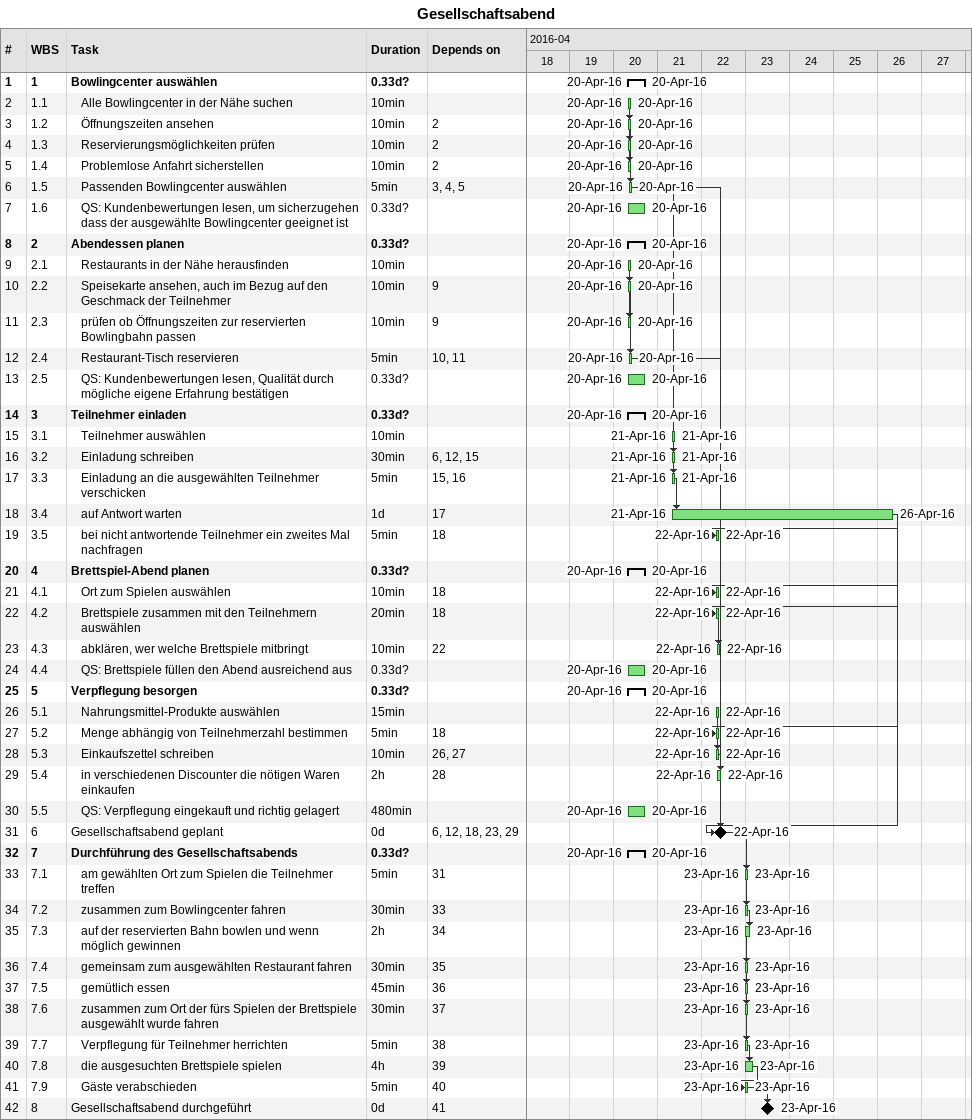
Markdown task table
Gesellschaftsabend

| ID | WBS | Task | Duration | Start | Finish | Predecessors |
|---|---|---|---|---|---|---|
| 1 | 1 | **Bowlingcenter auswählen** | 0.33d? | 2016-04-20 | 2016-04-20 |  |
| 2 | 1.1 | Alle Bowlingcenter in der Nähe suchen | 10min | 2016-04-20 | 2016-04-20 |  |
| 3 | 1.2 | Öffnungszeiten ansehen | 10min | 2016-04-20 | 2016-04-20 | 2 |
| 4 | 1.3 | Reservierungsmöglichkeiten prüfen | 10min | 2016-04-20 | 2016-04-20 | 2 |
| 5 | 1.4 | Problemlose Anfahrt sicherstellen | 10min | 2016-04-20 | 2016-04-20 | 2 |
| 6 | 1.5 | Passenden Bowlingcenter auswählen | 5min | 2016-04-20 | 2016-04-20 | 3, 4, 5 |
| 7 | 1.6 | QS: Kundenbewertungen lesen, um sicherzugehen dass der ausgewählte Bowlingcenter geeignet ist | 0.33d? | 2016-04-20 | 2016-04-20 |  |
| 8 | 2 | **Abendessen planen** | 0.33d? | 2016-04-20 | 2016-04-20 |  |
| 9 | 2.1 | Restaurants in der Nähe herausfinden | 10min | 2016-04-20 | 2016-04-20 |  |
| 10 | 2.2 | Speisekarte ansehen, auch im Bezug auf den Geschmack der Teilnehmer | 10min | 2016-04-20 | 2016-04-20 | 9 |
| 11 | 2.3 | prüfen ob Öffnungszeiten zur reservierten Bowlingbahn passen | 10min | 2016-04-20 | 2016-04-20 | 9 |
| 12 | 2.4 | Restaurant-Tisch reservieren | 5min | 2016-04-20 | 2016-04-20 | 10, 11 |
| 13 | 2.5 | QS: Kundenbewertungen lesen, Qualität durch mögliche eigene Erfahrung bestätigen | 0.33d? | 2016-04-20 | 2016-04-20 |  |
| 14 | 3 | **Teilnehmer einladen** | 0.33d? | 2016-04-20 | 2016-04-20 |  |
| 15 | 3.1 | Teilnehmer auswählen | 10min | 2016-04-21 | 2016-04-21 |  |
| 16 | 3.2 | Einladung schreiben | 30min | 2016-04-21 | 2016-04-21 | 6, 12, 15 |
| 17 | 3.3 | Einladung an die ausgewählten Teilnehmer verschicken | 5min | 2016-04-21 | 2016-04-21 | 15, 16 |
| 18 | 3.4 | auf Antwort warten | 1d | 2016-04-21 | 2016-04-26 | 17 |
| 19 | 3.5 | bei nicht antwortende Teilnehmer ein zweites Mal nachfragen | 5min | 2016-04-22 | 2016-04-22 | 18 |
| 20 | 4 | **Brettspiel-Abend planen** | 0.33d? | 2016-04-20 | 2016-04-20 |  |
| 21 | 4.1 | Ort zum Spielen auswählen | 10min | 2016-04-22 | 2016-04-22 | 18 |
| 22 | 4.2 | Brettspiele zusammen mit den Teilnehmern auswählen | 20min | 2016-04-22 | 2016-04-22 | 18 |
| 23 | 4.3 | abklären, wer welche Brettspiele mitbringt | 10min | 2016-04-22 | 2016-04-22 | 22 |
| 24 | 4.4 | QS: Brettspiele füllen den Abend ausreichend aus | 0.33d? | 2016-04-20 | 2016-04-20 |  |
| 25 | 5 | **Verpflegung besorgen** | 0.33d? | 2016-04-20 | 2016-04-20 |  |
| 26 | 5.1 | Nahrungsmittel-Produkte auswählen | 15min | 2016-04-22 | 2016-04-22 |  |
| 27 | 5.2 | Menge abhängig von Teilnehmerzahl bestimmen | 5min | 2016-04-22 | 2016-04-22 | 18 |
| 28 | 5.3 | Einkaufszettel schreiben | 10min | 2016-04-22 | 2016-04-22 | 26, 27 |
| 29 | 5.4 | in verschiedenen Discounter die nötigen Waren einkaufen | 2h | 2016-04-22 | 2016-04-22 | 28 |
| 30 | 5.5 | QS: Verpflegung eingekauft und richtig gelagert | 480min | 2016-04-20 | 2016-04-20 |  |
| 31 | 6 | Gesellschaftsabend geplant | 0d | 2016-04-22 | 2016-04-22 | 6, 12, 18, 23, 29 |
| 32 | 7 | **Durchführung des Gesellschaftsabends** | 0.33d? | 2016-04-20 | 2016-04-20 |  |
| 33 | 7.1 | am gewählten Ort zum Spielen die Teilnehmer treffen | 5min | 2016-04-23 | 2016-04-23 | 31 |
| 34 | 7.2 | zusammen zum Bowlingcenter fahren | 30min | 2016-04-23 | 2016-04-23 | 33 |
| 35 | 7.3 | auf der reservierten Bahn bowlen und wenn möglich gewinnen | 2h | 2016-04-23 | 2016-04-23 | 34 |
| 36 | 7.4 | gemeinsam zum ausgewählten Restaurant fahren | 30min | 2016-04-23 | 2016-04-23 | 35 |
| 37 | 7.5 | gemütlich essen | 45min | 2016-04-23 | 2016-04-23 | 36 |
| 38 | 7.6 | zusammen zum Ort der fürs Spielen der Brettspiele ausgewählt wurde fahren | 30min | 2016-04-23 | 2016-04-23 | 37 |
| 39 | 7.7 | Verpflegung für Teilnehmer herrichten | 5min | 2016-04-23 | 2016-04-23 | 38 |
| 40 | 7.8 | die ausgesuchten Brettspiele spielen | 4h | 2016-04-23 | 2016-04-23 | 39 |
| 41 | 7.9 | Gäste verabschieden | 5min | 2016-04-23 | 2016-04-23 | 40 |
| 42 | 8 | Gesellschaftsabend durchgeführt | 0d | 2016-04-23 | 2016-04-23 | 41 |
